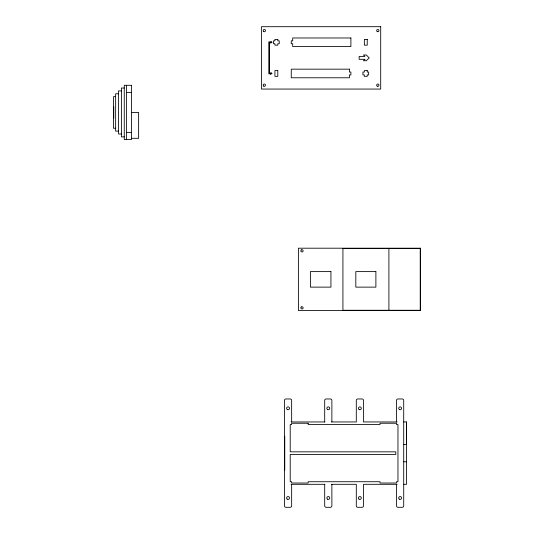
<?xml version="1.0" encoding="UTF-8"?>
<svg xmlns="http://www.w3.org/2000/svg" width="534" height="534" viewBox="0 0 534 534"><rect width="100%" height="100%" fill="white"/><g stroke="black" fill="none" stroke-linecap="round" stroke-linejoin="round"><path stroke-width="0.8" d="M403.711 421.953L406.588 421.953L406.588 444.515L403.45 444.515M124.262 88.023L121.392 88.023L121.392 136.871L124.262 136.871M121.392 90.893L118.521 90.893L118.521 133.994L121.392 133.994M126.418 92.475L131.451 92.475M118.521 93.77L115.644 93.77L115.644 131.124L118.521 131.124M115.644 96.641L113.488 96.641L113.488 128.247L115.644 128.247M131.451 112.447L138.633 112.447L138.633 138.306L131.451 138.306M126.418 132.419L131.451 132.419M291.063 421.953L324.879 421.953M331.467 421.953L356.298 421.953L356.298 400.407A1.435 1.435 0 0 1 357.74 398.971L362.045 398.971A1.435 1.435 0 0 1 363.487 400.407L363.487 421.953L397.142 421.953M403.45 461.756L406.588 461.756M291.063 484.311L324.879 484.311M331.467 484.311L356.298 484.311L356.298 505.865A1.435 1.435 0 0 0 357.74 507.3L362.045 507.3A1.435 1.435 0 0 0 363.487 505.865L363.487 484.311L397.142 484.311M403.711 484.311L406.588 484.311L406.588 421.953M396.528 421.953L396.528 400.407A1.435 1.435 0 0 1 397.964 398.971L402.276 398.971A1.435 1.435 0 0 1 403.711 400.407L403.711 505.865A1.435 1.435 0 0 1 402.276 507.3L397.964 507.3A1.435 1.435 0 0 1 396.528 505.865L396.528 484.311M388.906 248.484L388.906 310.267M331.874 421.953L331.874 400.407A1.435 1.435 0 0 0 330.439 398.971L326.127 398.971A1.435 1.435 0 0 0 324.692 400.407L324.692 421.953M331.874 484.311L331.874 505.865A1.435 1.435 0 0 1 330.439 507.3L326.127 507.3A1.435 1.435 0 0 1 324.692 505.865L324.692 484.311M291.651 421.953L291.651 400.407A1.435 1.435 0 0 0 290.216 398.971L285.904 398.971A1.435 1.435 0 0 0 284.468 400.407L284.468 505.865A1.435 1.435 0 0 0 285.904 507.3L290.216 507.3A1.435 1.435 0 0 0 291.651 505.865L291.651 484.311M284.755 436.178L284.755 470.087M126.418 85.293L126.418 139.601M113.775 106.7L113.775 118.194M270.972 42.647L270.611 43.007L272.046 42.286L271.332 41.572L268.816 41.932L268.816 73.825L270.972 73.825L270.611 74.186L272.046 73.465L271.332 72.751L269.536 73.111L269.536 42.647L270.972 42.647M364.896 59.314L363.46 60.749L366.331 60.749L369.208 57.879L366.331 55.002L363.46 55.002L364.896 56.444L359.148 56.444L359.148 59.314L364.896 59.314M301.41 249.859L301.169 250.039A1.148 1.148 0 0 0 301.169 251.668L302.277 251.961A1.148 1.148 0 0 0 302.277 249.745L301.41 249.859M301.41 306.896L301.169 307.077A1.148 1.148 0 0 0 301.169 308.705L302.277 309.006A1.148 1.148 0 0 0 302.277 306.783L301.41 306.896M380.702 26.7L261.453 26.7L261.453 89.058L380.702 89.058L380.702 26.7M350.891 37.981L292.699 37.981L292.699 40.851L291.264 40.851L291.264 43.728L292.699 43.728L292.699 46.598L350.891 46.598L350.891 37.981M277.793 39.416L274.923 39.416L274.923 40.851L273.488 40.851L273.488 43.728L274.923 43.728L274.923 45.163L277.793 45.163L277.793 43.728L279.235 43.728L279.235 40.851L277.793 40.851L277.793 39.416M367.232 39.416L364.355 39.416L364.355 45.163L367.232 45.163L367.232 39.416M349.45 69.16L291.264 69.16L291.264 77.777L349.45 77.777L349.45 74.907L350.891 74.907L350.891 72.03L349.45 72.03L349.45 69.16M277.793 70.595L274.923 70.595L274.923 76.342L277.793 76.342L277.793 70.595M367.232 70.595L364.355 70.595L364.355 72.03L362.92 72.03L362.92 74.907L364.355 74.907L364.355 76.342L367.232 76.342L367.232 74.907L368.667 74.907L368.667 72.03L367.232 72.03L367.232 70.595M131.451 85.293L124.262 85.293L124.262 139.601L131.451 139.601L131.451 85.293M420.512 248.197L298.393 248.197L298.393 310.554L420.512 310.554L420.512 248.197M420.225 248.484L342.928 248.484L342.928 310.267L420.225 310.267L420.225 248.484M330.933 271.612L310.387 271.612L310.387 287.132L330.933 287.132L330.933 271.612M375.889 271.612L355.818 271.612L355.818 287.132L375.889 287.132L375.889 271.612M308.171 423.248L291.651 423.248L291.651 424.543L290.216 424.543L290.216 451.837L395.807 451.837L395.807 454.427L290.216 454.427L290.216 481.728L291.651 481.728L291.651 483.016L308.171 483.016L308.171 481.728L380.008 481.728L380.008 483.016L396.528 483.016L396.528 481.728L397.964 481.728L397.964 424.543L396.528 424.543L396.528 423.248L380.008 423.248L380.008 424.543L308.171 424.543L308.171 423.248M359.175 409.551A1.435 1.435 0 0 0 361.331 408.31A1.435 1.435 0 0 0 359.175 407.062A1.435 1.435 0 0 0 359.175 409.551M358.968 499.063A1.435 1.435 0 0 0 361.304 498.209A1.435 1.435 0 0 0 359.402 496.613A1.435 1.435 0 0 0 358.968 499.063M399.198 499.063A1.435 1.435 0 0 0 401.535 498.209A1.435 1.435 0 0 0 399.626 496.613A1.435 1.435 0 0 0 399.198 499.063M399.399 409.551A1.435 1.435 0 0 0 401.555 408.31A1.435 1.435 0 0 0 399.399 407.062A1.435 1.435 0 0 0 399.399 409.551M287.132 499.063A1.435 1.435 0 0 0 289.475 498.209A1.435 1.435 0 0 0 287.566 496.613A1.435 1.435 0 0 0 287.132 499.063M327.569 409.551A1.435 1.435 0 0 0 329.718 408.31A1.435 1.435 0 0 0 327.569 407.062A1.435 1.435 0 0 0 327.569 409.551M327.362 499.063A1.435 1.435 0 0 0 329.698 498.209A1.435 1.435 0 0 0 327.796 496.613A1.435 1.435 0 0 0 327.362 499.063M287.339 409.551A1.435 1.435 0 0 0 289.495 408.31A1.435 1.435 0 0 0 287.339 407.062A1.435 1.435 0 0 0 287.339 409.551M263.749 86.154A1.148 1.148 0 0 0 265.478 85.16A1.148 1.148 0 0 0 263.749 84.165A1.148 1.148 0 0 0 263.749 86.154M263.749 31.593A1.148 1.148 0 0 0 265.478 30.598A1.148 1.148 0 0 0 263.749 29.604A1.148 1.148 0 0 0 263.749 31.593M377.251 31.593A1.148 1.148 0 0 0 378.973 30.598A1.148 1.148 0 0 0 377.251 29.604A1.148 1.148 0 0 0 377.251 31.593M377.251 86.154A1.148 1.148 0 0 0 378.973 85.16A1.148 1.148 0 0 0 377.251 84.165A1.148 1.148 0 0 0 377.251 86.154"/></g></svg>
